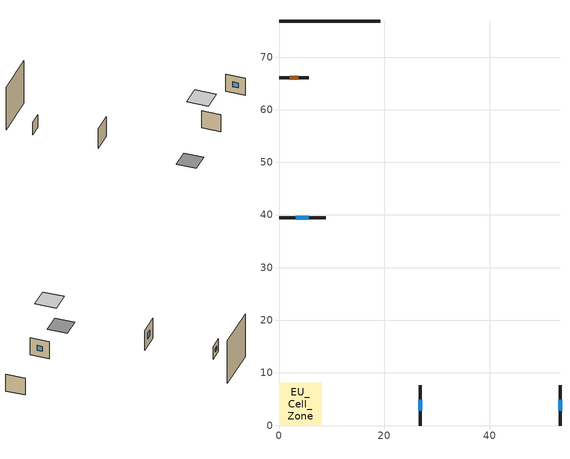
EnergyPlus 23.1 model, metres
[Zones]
EU_Cell_Zone
 floor othersidecoefficients (EU_IT.MidClim.SFH.03.Gen.ReEx.001.001_floor_1_Construction): 0,0 8.12,0 8.12,8.12 0,8.12 z0
 wall outside (EU_IT.MidClim.SFH.03.Gen.ReEx.001.001_wall_1_east_1_Construction): 26.84,0 26.84,7.68 z0:7.68
 wall outside (EU_IT.MidClim.SFH.03.Gen.ReEx.001.001_wall_1_south_2_Construction): 8.86,39.51 0,39.51 z0:8.86
 wall outside (EU_IT.MidClim.SFH.03.Gen.ReEx.001.001_wall_1_west_3_Construction): 53.38,7.68 53.38,0 z0:7.68
 wall outside (EU_IT.MidClim.SFH.03.Gen.ReEx.001.001_wall_1_south_4_Construction): 5.7,66.06 0,66.06 z0:5.7
 wall othersidecoefficients (EU_IT.MidClim.SFH.03.Gen.ReEx.001.001_thermal_bridge_Construction): 19.26,76.75 0,76.75 z0:19.26
 window (EU_IT.MidClim.SFH.03.Gen.ReEx.001.001_window_east_1_Construction): 26.84,2.8 26.84,4.88 z2.8:4.88
 window (EU_IT.MidClim.SFH.03.Gen.ReEx.001.001_window_south_2_Construction): 5.64,39.51 3.23,39.51 z3.23:5.64
 window (EU_IT.MidClim.SFH.03.Gen.ReEx.001.001_window_west_3_Construction): 53.38,4.88 53.38,2.8 z2.8:4.88
 door (EU_IT.MidClim.SFH.03.Gen.ReEx.001.001_door_south_4_Construction): 3.62,66.06 2.07,66.06 z2.07:3.62
 ceiling othersidecoefficients (EU_IT.MidClim.SFH.03.Gen.ReEx.001.001_roof_1_Construction): 13.12,0 21.84,0 21.84,8.72 13.12,8.72 z20
[Building]
EU Step8 Campaign Cell: North Axis=0; Terrain=City; Solar Distribution=FullExterior
[Site:Location]
Bologna: Latitude=44.5; Longitude=11.25; Time Zone=1; Elevation=37
[SizingPeriod:WeatherFileDays]
AnnualSizingPeriod: Begin Month=1; Begin Day of Month=1; End Month=12; End Day of Month=31; Use Weather File Daylight Saving Period=No; Use Weather File Rain and Snow Indicators=No
[MATERIAL]
EU_InternalMass_Material: Roughness=MediumRough; Thickness=0.1; Conductivity=1; Density=1800; Specific Heat=900; Thermal Absorptance=0.9; Solar Absorptance=0.7; Visible Absorptance=0.7
[MATERIAL:NOMASS] Roughness=MediumRough; Thermal Absorptance=0.9; Solar Absorptance=0.7; Visible Absorptance=0.7
Name | Thermal Resistance
EU_IT.MidClim.SFH.03.Gen.ReEx.001.001_floor_1_NoMass | 0.625
EU_IT.MidClim.SFH.03.Gen.ReEx.001.001_roof_1_NoMass | 0.694444
EU_IT.MidClim.SFH.03.Gen.ReEx.001.001_wall_1_east_1_NoMass; EU_IT.MidClim.SFH.03.Gen.ReEx.001.001_wall_1_south_2_NoMass; EU_IT.MidClim.SFH.03.Gen.ReEx.001.001_wall_1_west_3_NoMass; EU_IT.MidClim.SFH.03.Gen.ReEx.001.001_wall_1_south_4_NoMass | 0.844595
EU_IT.MidClim.SFH.03.Gen.ReEx.001.001_door_south_4_NoMass | 0.416667
EU_IT.MidClim.SFH.03.Gen.ReEx.001.001_thermal_bridge_NoMass | 12.5
[WINDOWMATERIAL:SIMPLEGLAZINGSYSTEM] UFactor=3.92; Solar Heat Gain Coefficient=0.85; Visible Transmittance=0.85
EU_IT.MidClim.SFH.03.Gen.ReEx.001.001_window_east_1_SimpleGlazing; EU_IT.MidClim.SFH.03.Gen.ReEx.001.001_window_south_2_SimpleGlazing; EU_IT.MidClim.SFH.03.Gen.ReEx.001.001_window_west_3_SimpleGlazing
[CONSTRUCTION]
EU_IT.MidClim.SFH.03.Gen.ReEx.001.001_floor_1_Construction: EU_IT.MidClim.SFH.03.Gen.ReEx.001.001_floor_1_NoMass
EU_IT.MidClim.SFH.03.Gen.ReEx.001.001_roof_1_Construction: EU_IT.MidClim.SFH.03.Gen.ReEx.001.001_roof_1_NoMass
EU_IT.MidClim.SFH.03.Gen.ReEx.001.001_wall_1_east_1_Construction: EU_IT.MidClim.SFH.03.Gen.ReEx.001.001_wall_1_east_1_NoMass
EU_IT.MidClim.SFH.03.Gen.ReEx.001.001_window_east_1_Construction: EU_IT.MidClim.SFH.03.Gen.ReEx.001.001_window_east_1_SimpleGlazing
EU_IT.MidClim.SFH.03.Gen.ReEx.001.001_wall_1_south_2_Construction: EU_IT.MidClim.SFH.03.Gen.ReEx.001.001_wall_1_south_2_NoMass
EU_IT.MidClim.SFH.03.Gen.ReEx.001.001_window_south_2_Construction: EU_IT.MidClim.SFH.03.Gen.ReEx.001.001_window_south_2_SimpleGlazing
EU_IT.MidClim.SFH.03.Gen.ReEx.001.001_wall_1_west_3_Construction: EU_IT.MidClim.SFH.03.Gen.ReEx.001.001_wall_1_west_3_NoMass
EU_IT.MidClim.SFH.03.Gen.ReEx.001.001_window_west_3_Construction: EU_IT.MidClim.SFH.03.Gen.ReEx.001.001_window_west_3_SimpleGlazing
EU_IT.MidClim.SFH.03.Gen.ReEx.001.001_wall_1_south_4_Construction: EU_IT.MidClim.SFH.03.Gen.ReEx.001.001_wall_1_south_4_NoMass
EU_IT.MidClim.SFH.03.Gen.ReEx.001.001_door_south_4_Construction: EU_IT.MidClim.SFH.03.Gen.ReEx.001.001_door_south_4_NoMass
EU_IT.MidClim.SFH.03.Gen.ReEx.001.001_thermal_bridge_Construction: EU_IT.MidClim.SFH.03.Gen.ReEx.001.001_thermal_bridge_NoMass
EU_InternalMass_Construction: EU_InternalMass_Material
[ZONE]
EU_Cell_Zone: Type=1; Multiplier=1; Ceiling Height=1.95783; Volume=455; Floor Area=116.2; Part of Total Floor Area=Yes
[INTERNALMASS]
EU_Cell_Zone_EU_InternalMass: Construction=EU_InternalMass_Construction; Zone or ZoneList=EU_Cell_Zone; Surface Area=116.2
[SURFACEPROPERTY:OTHERSIDECOEFFICIENTS] Combined ConvectiveRadiative Film Coefficient=0; Constant Temperature=0; Constant Temperature Coefficient=0; Ground Temperature Coefficient=0; Wind Speed Coefficient=0; Sinusoidal Variation of Constant Temperature Coefficient=No; Period of Sinusoidal Variation=24; Previous Other Side Temperature Coefficient=0
Name | External DryBulb Temperature Coefficient | Zone Air Temperature Coefficient
EU_IT.MidClim.SFH.03.Gen.ReEx.001.001_floor_1_b0.5 | 0.5 | 0.5
EU_IT.MidClim.SFH.03.Gen.ReEx.001.001_roof_1_b1 | 1 | 2.22045e-16
EU_IT.MidClim.SFH.03.Gen.ReEx.001.001_wall_1_east_1_b1; EU_IT.MidClim.SFH.03.Gen.ReEx.001.001_wall_1_south_2_b1; EU_IT.MidClim.SFH.03.Gen.ReEx.001.001_wall_1_west_3_b1; EU_IT.MidClim.SFH.03.Gen.ReEx.001.001_wall_1_south_4_b1; EU_IT.MidClim.SFH.03.Gen.ReEx.001.001_thermal_bridge_b1 | 1 | 0
[OTHEREQUIPMENT]
EU_Step8_InternalGain_it__IT.MidClim.SFH.03.Gen.ReEx.001.001__f030_f030: Fuel Type=Electricity; Zone or ZoneList or Space or SpaceList=EU_Cell_Zone; Schedule=EU_Step8_GainSchedule_it__IT.MidClim.SFH.03.Gen.ReEx.001.001__f030_f030; Design Level Calculation Method=Watts/Area; Power per Zone Floor Area=1; Fraction Latent=0; Fraction Radiant=0; Fraction Lost=0; Carbon Dioxide Generation Rate=0; EndUse Subcategory=EU_Step8_InternalGains
[ZONEVENTILATION:DESIGNFLOWRATE]
EU_ConstantAir_EU_Cell_Zone: Zone or ZoneList or Space or SpaceList=EU_Cell_Zone; Schedule=EU_AlwaysOn; Design Flow Rate Calculation Method=AirChanges/Hour; Air Changes per Hour=0.64; Ventilation Type=Natural; Fan Pressure Rise=0; Fan Total Efficiency=1; Constant Term Coefficient=1; Temperature Term Coefficient=0; Velocity Term Coefficient=0; Velocity Squared Term Coefficient=0; Minimum Indoor Temperature=-100; Maximum Indoor Temperature=100; Delta Temperature=-100; Minimum Outdoor Temperature=-100; Maximum Outdoor Temperature=100; Maximum Wind Speed=40
[HVACTEMPLATE:THERMOSTAT]
EU_HeatOnly_EU_Cell_Zone: Constant Heating Setpoint=20; Constant Cooling Setpoint=50
[HVACTEMPLATE:ZONE:IDEALLOADSAIRSYSTEM]
EU_Cell_Zone: Template Thermostat=EU_HeatOnly_EU_Cell_Zone; System Availability Schedule=EU_AlwaysOn; Maximum Heating Supply Air Temperature=50; Minimum Cooling Supply Air Temperature=13; Maximum Heating Supply Air Humidity Ratio=0.0156; Minimum Cooling Supply Air Humidity Ratio=0.0077; Heating Limit=NoLimit; Cooling Limit=NoLimit; Heating Availability Schedule=EU_AlwaysOn; Cooling Availability Schedule=EU_CoolingOff; Dehumidification Control Type=ConstantSensibleHeatRatio; Cooling Sensible Heat Ratio=0.7; Dehumidification Setpoint=60; Humidification Control Type=None; Humidification Setpoint=30; Outdoor Air Method=None; Outdoor Air Flow Rate per Person=0.00944; Outdoor Air Flow Rate per Zone Floor Area=0; Outdoor Air Flow Rate per Zone=0; Demand Controlled Ventilation Type=None; Outdoor Air Economizer Type=NoEconomizer; Heat Recovery Type=None; Sensible Heat Recovery Effectiveness=0.7; Latent Heat Recovery Effectiveness=0.65
[SIZING:ZONE]
EU_Cell_Zone: Zone Cooling Design Supply Air Temperature Input Method=SupplyAirTemperature; Zone Cooling Design Supply Air Temperature=13; Zone Heating Design Supply Air Temperature Input Method=SupplyAirTemperature; Zone Heating Design Supply Air Temperature=50; Zone Cooling Design Supply Air Humidity Ratio=0.008; Zone Heating Design Supply Air Humidity Ratio=0.008; Cooling Design Air Flow Method=DesignDay; Cooling Design Air Flow Rate=0; Cooling Minimum Air Flow per Zone Floor Area=0.000762; Cooling Minimum Air Flow=0; Cooling Minimum Air Flow Fraction=0.2; Heating Design Air Flow Method=DesignDay; Heating Design Air Flow Rate=0; Heating Maximum Air Flow per Zone Floor Area=0.002032; Heating Maximum Air Flow=0.141576; Heating Maximum Air Flow Fraction=0.3; Account for Dedicated Outdoor Air System=No; Dedicated Outdoor Air System Control Strategy=NeutralSupplyAir; Dedicated Outdoor Air Low Setpoint Temperature for Design=autosize; Dedicated Outdoor Air High Setpoint Temperature for Design=autosize; Zone Load Sizing Method=Sensible Load Only No Latent Load; Zone Latent Cooling Design Supply Air Humidity Ratio Input Method=HumidityRatioDifference; Zone Cooling Design Supply Air Humidity Ratio Difference=0.005; Zone Latent Heating Design Supply Air Humidity Ratio Input Method=HumidityRatioDifference; Zone Humidification Design Supply Air Humidity Ratio Difference=0.005
[SCHEDULE:CONSTANT]
Name | Hourly Value
EU_AlwaysOn | 1
EU_CoolingOff | 0
[SCHEDULE:FILE]
EU_Step8_GainSchedule_it__IT.MidClim.SFH.03.Gen.ReEx.001.001__f030_f030: File=C:\Users\o_iseri\Desktop\OpenUBEM\openubem\outputs\eu_certified_rerun_2026-08-28\rep3\schedules\it__IT.MidClim.SFH.03.Gen.ReEx.001.001__f030.csv; Column Number=1; Rows to Skip at Top=0; Number of Hours of Data=8760; Column Separator=Comma; Interpolate to Timestep=No; Minutes per Item=60; Adjust Schedule for Daylight Savings=Yes
